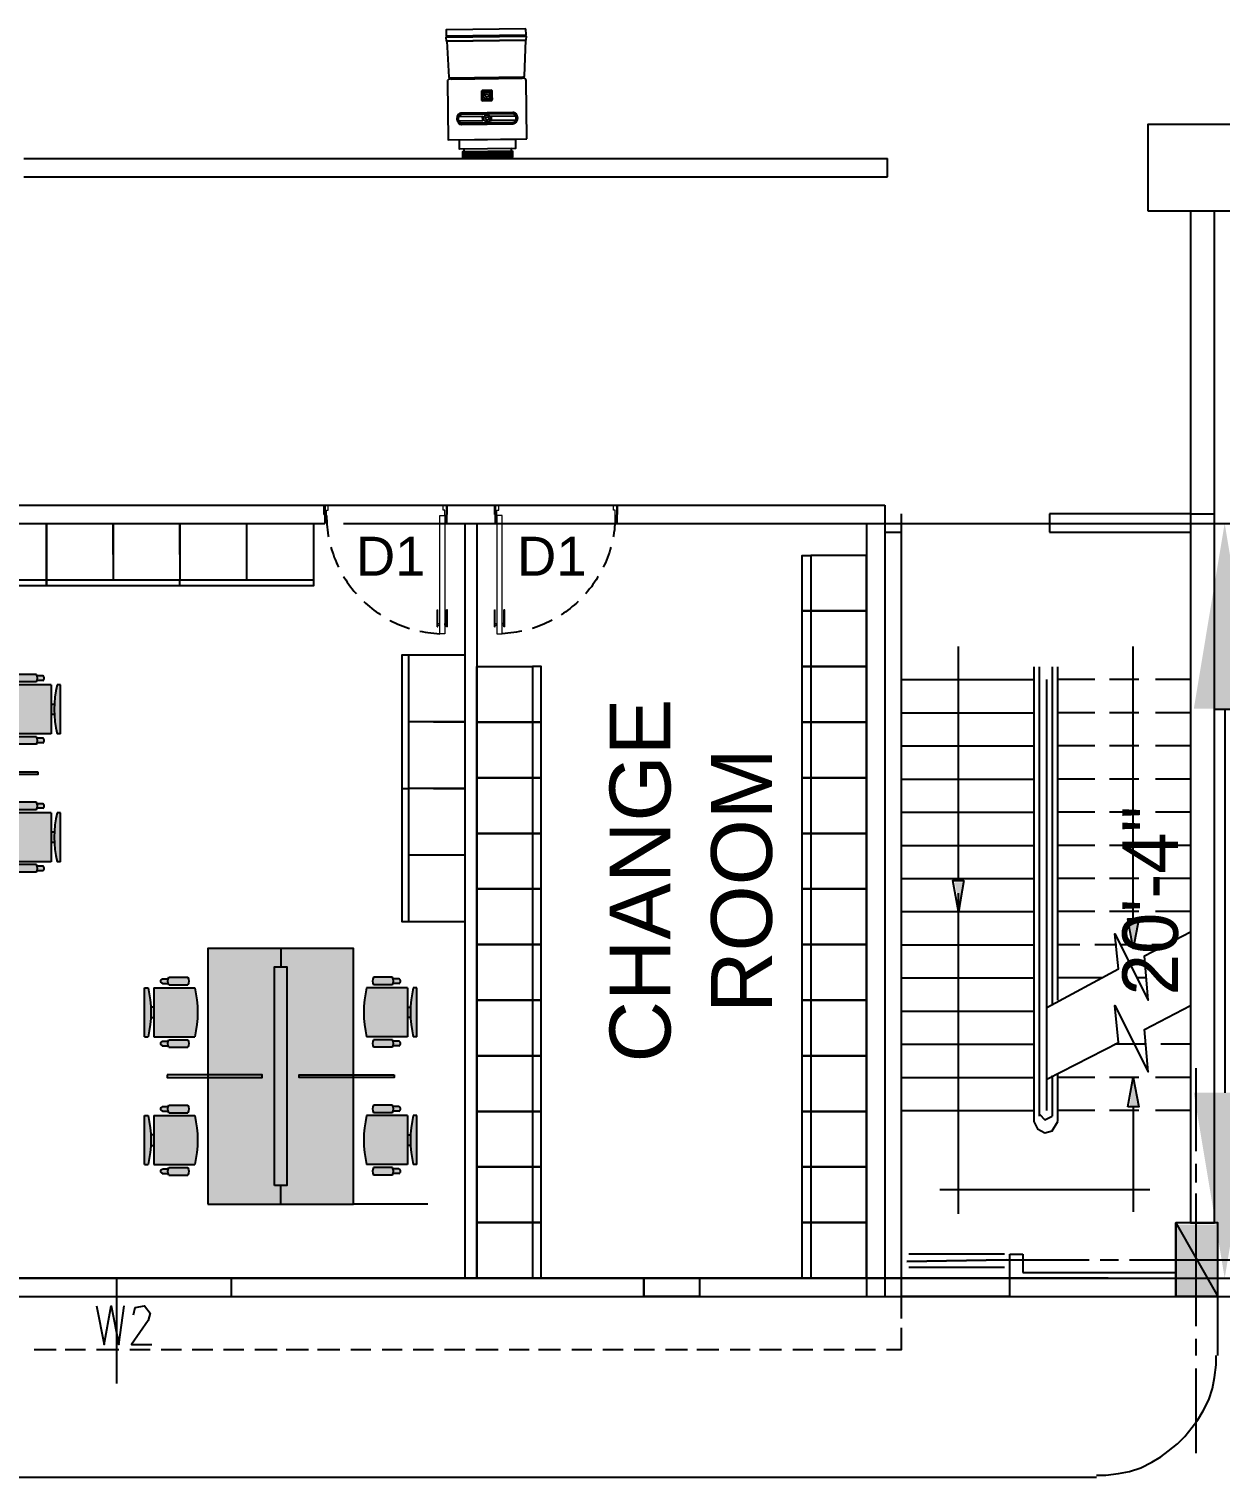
# Model space of a CAD drawing. Header units: millimetres. Extents: x -283029 to -254660, y -24907 to 10674.
# Drawn here: x -279030.3 to -278644.7, y -21534.6 to -21065.8 of the extents above; entities that cross this region are included whole.
import ezdxf

# ---------------------------------------------------------------- set-up
doc = ezdxf.new("R2010")
doc.units = ezdxf.units.MM
doc.header["$LTSCALE"] = 100
doc.header["$PDMODE"] = 3
doc.linetypes.add('HIDDEN2', pattern=[0.1875, 0.125, -0.0625])
for name, color, linetype in [('DOOR', 1, 'Continuous'), ('DOORS', 7, 'Continuous'), ('FUR SHADE', 254, 'Continuous'), ('FURNITURE', 2, 'Continuous'), ('H', 7, 'Continuous'), ('P', 7, 'Continuous'), ('TEXT', 120, 'Continuous'), ('WALL', 130, 'Continuous')]:
    doc.layers.add(name, color=color, linetype=linetype)
doc.styles.add('ROMANS', font='arial.ttf')
doc.dimstyles.new('ISO-25', dxfattribs={"dimtxt": 18, "dimasz": 60, "dimexe": 6, "dimexo": 6, "dimgap": 15, "dimtad": 1, "dimdec": 0, "dimlunit": 3, "dimtxsty": 'Standard', "dimcen": 2.5, "dimclrd": 1, "dimclre": 1, "dimclrt": 1, "dimadec": 0, "dimazin": 0, "dimtfac": 1, "dimtdec": 0, "dimtmove": 0, "dimatfit": 3, "dimfxl": 1, "dimarcsym": 0})

# ---------------------------------------------------------------- blocks, each defined once
blk = doc.blocks.new('D 3')
at = {"lineweight": 18}
h = blk.add_hatch(color=256, dxfattribs=at)
h.dxf.hatch_style = 1
h.paths.add_polyline_path([(0.25, 1.25), (0, 1.25), (0, -1.25), (0.25, -1.25)])
h = blk.add_hatch(color=256, dxfattribs=at)
h.dxf.hatch_style = 1
h.paths.add_polyline_path([(35.75, 1.25), (36, 1.25), (36, -1.25), (35.75, -1.25)])
for p, q in [((0, 34), (0, 29)), ((0, 34), (0.25, 34)), ((0.25, 34), (0.25, 29)), ((2.75, 34), (2.75, 29)), ((3, 34), (2.75, 34)), ((3, 34), (3, 29)), ((0.25, 33.5), (0.75, 33.5)), ((0.25, 33), (0.75, 33)), ((0.75, 33.5), (0.75, 33)), ((2.25, 33.5), (2.25, 33)), ((2.75, 33.5), (2.25, 33.5)), ((2.75, 33), (2.25, 33)), ((0, 29), (0.25, 29)), ((3, 29), (2.75, 29)), ((0, 1.25), (0, -1.25)), ((0, 1.25), (0.25, 1.25)), ((0.25, 1.5), (0.25, -1.5)), ((0.25, 1.5), (0.75, 1.5)), ((0.75, 1.5), (0.75, 0)), ((0.75, 0), (1.25, 0)), ((1.25, 0), (1.25, -1.5)), ((34.75, 0), (34.75, -1.5)), ((35.25, 0), (34.75, 0)), ((35.25, 1.5), (35.25, 0)), ((35.75, 1.5), (35.25, 1.5)), ((35.75, 1.5), (35.75, -1.5)), ((36, 1.25), (35.75, 1.25)), ((36, 1.25), (36, -1.25)), ((0, -1.25), (0.25, -1.25)), ((0.25, -1.5), (1.25, -1.5)), ((35.75, -1.5), (34.75, -1.5)), ((36, -1.25), (35.75, -1.25))]:
    blk.add_line(p, q, dxfattribs=at)
blk.add_lwpolyline([(0.75, 1.5), (0.75, 36), (2.25, 36), (2.25, 1.5)], close=True, dxfattribs=at)
at = {"linetype": 'HIDDEN2', "ltscale": 0.5}
blk.add_arc((0.69, 1.48), 34.56, 0.0391, 87.4148, dxfattribs=at)
blk = doc.blocks.new('*D412')
at = {"color": 1, "lineweight": -2, "transparency": 16777216}
for p, q in [((-278928.54, -21225.83), (-278637.16, -21225.83)), ((-278643.16, -21285.83), (-278643.16, -21410.2)), ((-278753.15, -21470.2), (-278637.16, -21470.2))]:
    blk.add_line(p, q, dxfattribs=at)
at = {"color": 1, "transparency": 16777216}
for points in [[(-278653.16, -21285.83), (-278633.16, -21285.83), (-278643.16, -21225.83)], [(-278653.16, -21410.2), (-278633.16, -21410.2), (-278643.16, -21470.2)]]:
    blk.add_solid(points, dxfattribs=at)
at = {"layer": 'Defpoints', "color": 0, "transparency": 16777216}
for p in [(-278934.54, -21225.83), (-278759.15, -21470.2), (-278643.16, -21470.2)]:
    blk.add_point(p, dxfattribs=at)
at = {"color": 1, "transparency": 16777216, "insert": (-278667.16, -21348.01), "char_height": 18, "attachment_point": 5, "rotation": 90}
blk.add_mtext('20\'-4"', dxfattribs=at)
blk = doc.blocks.new('CH1')
at = {"layer": 'FUR SHADE', "linetype": 'ByBlock'}
h = blk.add_hatch(color=256, dxfattribs=at)
h.dxf.hatch_style = 1
h.paths.add_polyline_path([(-0.21, 16.63, -0.025167), (-3.82, 16.63), (-3.82, 15.58), (-0.21, 15.58)])
h.paths.add_polyline_path([(6.39, 17.59), (6.39, 18.79), (-10.42, 18.79), (-10.42, 17.59, 0.119037)])
h.paths.add_polyline_path([(6.39, 15.58), (-10.42, 15.58), (-10.42, 1.57, 0.11899), (6.39, 1.57)])
h.paths.add_polyline_path([(-11.42, 10.46, 0.277784), (-14.01, 10.46), (-14.01, 3.98, 0.277784), (-11.42, 3.98)])
h.paths.add_polyline_path([(-11.91, 12.67, 0.639783), (-13.5, 12.68), (-13.5, 10.7, -0.161336), (-11.91, 10.69)])
h.paths.add_polyline_path([(9.99, 10.46, 0.277785), (7.39, 10.46), (7.39, 3.98, 0.277785), (9.99, 3.98)])
h.paths.add_polyline_path([(9.47, 12.68, 0.639787), (7.89, 12.67), (7.89, 10.69, -0.161336), (9.47, 10.7)])
at = {"layer": 'FURNITURE', "color": 5, "extrusion": (-2.44921e-16, -1.22461e-16, -1)}
for p, q in [((-10.42, 18.79), (6.39, 18.79)), ((-10.42, 18.79), (-10.42, 17.59)), ((-10.42, 15.58), (-10.42, 1.57)), ((6.39, 15.58), (-10.42, 15.58)), ((-3.82, 16.63), (-3.82, 15.58)), ((-0.21, 15.58), (-0.21, 16.63)), ((6.39, 18.79), (6.39, 17.59)), ((6.39, 15.58), (6.39, 1.57)), ((-14.01, 10.46), (-14.01, 3.98)), ((-13.5, 12.68), (-13.5, 10.7)), ((-11.91, 12.67), (-11.91, 10.69)), ((-11.42, 10.46), (-11.42, 3.98)), ((7.39, 10.46), (7.39, 3.98)), ((7.89, 12.67), (7.89, 10.69)), ((9.47, 12.68), (9.47, 10.7)), ((9.99, 10.46), (9.99, 3.98))]:
    blk.add_line(p, q, dxfattribs=at)
for centre, radius, start, end in [((2.01, 52.4), 35.81, 256.4233, 283.5767), ((12.72, 8.31), 2.51, 58.9514, 121.0486), ((12.71, 12.31), 0.872, 24.8951, 155.336), ((-8.69, 8.31), 2.51, 58.9513, 121.0487), ((-8.68, 12.31), 0.872, 24.6639, 155.1051), ((12.72, 6.13), 2.51, 238.9513, 301.0486), ((2.02, 36.38), 35.81, 256.4212, 283.564), ((-8.69, 6.13), 2.51, 238.9513, 301.0487)]:
    blk.add_arc(centre, radius, start, end, dxfattribs=at)
blk = doc.blocks.new('A$C0BAE0BED')
at = {"linetype": 'ByBlock'}
h = blk.add_hatch(color=254, dxfattribs=at)
h.dxf.hatch_style = 1
h.paths.add_polyline_path([(357, 26.82), (357, 74.03), (274.32, 74.03), (274.32, 26.82)])
at = {"layer": 'FURNITURE', "color": 74}
for p, q in [((274.32, 50.43, 0), (280.32, 50.43, 0)), ((357, 50.43, 0), (351, 50.43, 0))]:
    blk.add_line(p, q, dxfattribs=at)
at = {"layer": 'FURNITURE', "color": 74, "elevation": 0}
for points in [[(315.23, 87.09), (316.09, 87.09), (316.09, 56.43), (315.23, 56.43)], [(357, 26.82), (357, 74.03), (274.32, 74.03), (274.32, 26.82)], [(351, 48.43), (280.32, 48.43), (280.32, 52.43), (351, 52.43)], [(315.23, 13.76), (316.09, 13.76), (316.09, 44.43), (315.23, 44.43)]]:
    blk.add_lwpolyline(points, close=True, dxfattribs=at)
at = {"layer": 'FURNITURE', "yscale": 0.9428571428579746, "zscale": 0.9428571428579746}
for p, xscale, rotation in [((293.09, 76.75, 0), -0.9428571428579746, 1.148816350944623e-11), ((334.43, 76.75, 0), -0.9428571428579746, 1.148816350944623e-11), ((293.09, 24.11, 0), 0.9428571428579746, 180.0000000000115), ((334.43, 24.11, 0), 0.9428571428579746, 180.0000000000115)]:
    blk.add_blockref('CH1', p, dxfattribs=dict(at, xscale=xscale, rotation=rotation))
blk = doc.blocks.new('ccyv')
at = {"color": 6}
for p, q in [((-151.8, 392.6), (-185.2, 392)), ((-140.2, 392), (-185.2, 391.2)), ((-140.2, 391.2), (-185.2, 390.4)), ((-140.2, 390.3), (-185.2, 389.5)), ((-140.2, 389.5), (-185.2, 388.7)), ((-140.2, 388.7), (-185.2, 387.9)), ((-140.2, 387.8), (-185.2, 387)), ((-166.6, 339), (-167.6, 339.5)), ((-166.2, 339.4), (-166.7, 340.5)), ((-159.2, 339.4), (-158.6, 340.5)), ((-158.7, 339), (-157.7, 339.5)), ((-166.6, 332.5), (-167.6, 332)), ((-166.2, 332), (-166.7, 331)), ((-159.2, 332), (-158.6, 331)), ((-158.7, 332.5), (-157.7, 332))]:
    blk.add_line(p, q, dxfattribs=at)
for points in [[(-185.6, 387), (-185.6, 392.6), (-139.8, 392.6), (-139.8, 387)], [(-140.7, 384.8), (-140.7, 387), (-184.6, 387), (-184.6, 384.8)], [(-173.5, 392.6), (-172.8, 393.5), (-152.7, 393.5), (-151.8, 392.6)], [(-188.4, 376.1), (-188.4, 384.8), (-136.9, 384.8), (-136.9, 376.1)], [(-195.3, 320.2), (-195.8, 319.3), (-129.5, 319.3), (-130, 320.2)], [(-199.1, 285.3), (-126.2, 285.3), (-126, 281.7), (-199.3, 281.7)], [(-126, 280.5), (-199.3, 280.5), (-198.1, 281.7), (-127.2, 281.7)], [(-199.3, 275), (-126, 275), (-126, 280.5), (-199.3, 280.5)]]:
    blk.add_lwpolyline(points, close=True, dxfattribs=at)
for points in [[(-198.9, 376.1), (-198.9, 322.5, 0.414214), (-196.6, 320.2), (-128.8, 320.2, 0.414214), (-126.5, 322.5), (-126.5, 376.1)], [(-162.7, 362.3), (-139.2, 362.3, -0.223517), (-136.4, 361, -0.360044), (-136.4, 352.7, -0.223517), (-139.2, 351.4), (-162.7, 351.4), (-186.2, 351.4, -0.223517), (-188.9, 352.7, -0.360044), (-188.9, 361, -0.223517), (-186.2, 362.3)], [(-162.7, 352.6), (-186.2, 352.6, -0.223517), (-187.9, 353.5, -0.360044), (-187.9, 360.2, -0.223517), (-186.2, 361), (-162.7, 361), (-139.2, 361, -0.223517), (-137.4, 360.2, -0.360044), (-137.4, 353.5, -0.223517), (-139.2, 352.6)], [(-167.6, 335.7), (-167.6, 332, 0.414214), (-166.7, 331), (-158.6, 331, 0.414214), (-157.7, 332), (-157.7, 335.7), (-157.7, 339.5, 0.414214), (-158.6, 340.5), (-166.7, 340.5, 0.414214), (-167.6, 339.5)], [(-166.6, 335.7), (-166.6, 339, -0.414214), (-166.2, 339.4), (-159.2, 339.4, -0.414214), (-158.7, 339), (-158.7, 335.7), (-158.7, 332.5, -0.414214), (-159.2, 332), (-166.2, 332, -0.414214), (-166.6, 332.5)], [(-198.7, 285.3), (-197, 318.4, -0.39915), (-196.1, 319.3), (-129.2, 319.3, -0.39915), (-128.3, 318.4), (-126.6, 285.3)]]:
    blk.add_lwpolyline(points, format="xyb", close=True, dxfattribs=at)
for points in [[(-188.8, 358.8), (-166.6, 358.8), (-166.6, 354.9), (-188.8, 354.9)], [(-136.5, 358.8), (-158.5, 358.8), (-158.5, 354.9), (-136.5, 354.9)]]:
    blk.add_lwpolyline(points, dxfattribs=at)
for centre, radius in [((-162.7, 356.8), 3.29), ((-162.7, 356.8), 1.54), ((-162.7, 335.7), 3.29), ((-162.7, 335.7), 1.54)]:
    blk.add_circle(centre, radius, dxfattribs=at)

msp = doc.modelspace()

# ---------------------------------------------------------------- hatches: boundary and pattern name
at = {"layer": 'H', "linetype": 'Continuous'}
for points in [[(-278728.79, -21351.55), (-278730.58, -21342.01), (-278727.61, -21342.01), (-278728.79, -21351.55)], [(-278728.79, -21351.55), (-278730.58, -21342.01), (-278727.61, -21342.01), (-278728.79, -21351.55)], [(-278728.79, -21351.55), (-278730.58, -21342.01), (-278727.61, -21342.01), (-278728.79, -21351.55)], [(-278728.79, -21351.55), (-278730.58, -21342.01), (-278727.61, -21342.01), (-278728.79, -21351.55)], [(-278672.75, -21363.48), (-278673.93, -21353.91), (-278670.95, -21353.91), (-278672.75, -21363.48)], [(-278672.75, -21363.48), (-278673.93, -21353.91), (-278670.95, -21353.91), (-278672.75, -21363.48)], [(-278673.93, -21414.76), (-278672.75, -21405.19), (-278670.95, -21414.76), (-278673.93, -21414.76)], [(-278673.93, -21414.76), (-278672.75, -21405.19), (-278670.95, -21414.76), (-278673.93, -21414.76)], [(-278659.02, -21476.15), (-278659.02, -21452.92), (-278645.33, -21452.92), (-278645.33, -21476.15), (-278659.02, -21476.15)]]:
    msp.add_hatch(color=256, dxfattribs=at).paths.add_polyline_path(points)

# ---------------------------------------------------------------- linework, layer by layer
at = {"color": 3}
msp.add_line((-278752.39, -21113.66), (-278752.39, -21107.66), dxfattribs=at)
for p, q in [((-278753.23, -21219.92), (-278753.23, -21476.11)), ((-278747.89, -21222.75), (-278747.89, -21228.7)), ((-278699.89, -21222.75), (-278699.89, -21228.7)), ((-279003.09, -21235.97), (-279003.09, -21225.83)), ((-279003.09, -21225.83), (-279003.09, -21244.11)), ((-278981.48, -21235.97), (-278981.48, -21225.83)), ((-278981.48, -21225.83), (-278981.48, -21244.11)), ((-278959.86, -21225.83), (-278959.86, -21244.11)), ((-278759.15, -21225.83), (-278759.15, -21476.11)), ((-278753.23, -21228.7), (-278747.89, -21228.7)), ((-278753.23, -21228.7), (-278747.89, -21228.7)), ((-278699.89, -21228.7), (-278654.26, -21228.7)), ((-279111.15, -21244.11), (-279024.7, -21244.11)), ((-279024.7, -21246.11), (-279024.7, -21244.11)), ((-279024.7, -21244.11), (-278938.25, -21244.11)), ((-278909.5, -21268.42), (-278907.5, -21268.42)), ((-278889.21, -21290.04), (-278907.5, -21290.04)), ((-278899.36, -21290.04), (-278889.21, -21290.04)), ((-278889.21, -21311.65), (-278907.5, -21311.65)), ((-278899.36, -21311.65), (-278889.21, -21311.65)), ((-278889.21, -21333.26), (-278907.5, -21333.26)), ((-278901.21, -21446.2), (-278925.21, -21446.2)), ((-280607.04, -21470.2), (-278964.91, -21470.2)), ((-278890.33, -21470.2), (-280185.23, -21470.2)), ((-278680.91, -21470.2), (-279975.82, -21470.2)), ((-279114.86, -21470.2), (-278889.21, -21470.2)), ((-279114.86, -21470.2), (-279002.04, -21470.2)), ((-279002.04, -21470.2), (-279002.04, -21504.34)), ((-278964.91, -21470.2), (-278659.02, -21470.2)), ((-278885.27, -21470.2), (-278831.21, -21470.2)), ((-278885.27, -21470.2), (-278831.21, -21470.2)), ((-278831.21, -21470.2), (-278831.21, -21476.11)), ((-278813.21, -21470.2), (-278759.15, -21470.2)), ((-278759.15, -21470.2), (-278813.21, -21470.2)), ((-278813.21, -21470.2), (-278759.15, -21470.2)), ((-278813.21, -21470.2), (-278813.21, -21476.11)), ((-280602.85, -21476.15), (-278659.02, -21476.15)), ((-280185.23, -21476.11), (-278831.21, -21476.11)), ((-279975.82, -21476.11), (-278621.79, -21476.11)), ((-278813.21, -21476.11), (-278753.23, -21476.11))]:
    msp.add_line(p, q)
at = {"color": 2}
for p, q in [((-278981.48, -21246.11), (-278981.48, -21244.11)), ((-278907.5, -21268.42), (-278907.5, -21354.87)), ((-278909.5, -21311.65), (-278907.5, -21311.65))]:
    msp.add_line(p, q, dxfattribs=at)
for points in [[(-278668, -21124.66), (-278640, -21124.66), (-278640, -21096.66), (-278668, -21096.66)], [(-278668, -21124.66), (-278640, -21124.66), (-278640, -21096.66), (-278668, -21096.66)], [(-278777.15, -21254.2), (-278779.97, -21254.2), (-278779.97, -21236.2), (-278777.15, -21236.2)], [(-278777.15, -21254.2), (-278759.15, -21254.2), (-278759.15, -21236.2), (-278777.15, -21236.2)], [(-278777.15, -21272.2), (-278779.97, -21272.2), (-278779.97, -21254.2), (-278777.15, -21254.2)], [(-278777.15, -21272.2), (-278759.15, -21272.2), (-278759.15, -21254.2), (-278777.15, -21254.2)], [(-278867.27, -21290.2), (-278885.27, -21290.2), (-278885.27, -21272.2), (-278867.27, -21272.2)], [(-278867.27, -21290.2), (-278864.45, -21290.2), (-278864.45, -21272.2), (-278867.27, -21272.2)], [(-278777.15, -21290.2), (-278779.97, -21290.2), (-278779.97, -21272.2), (-278777.15, -21272.2)], [(-278777.15, -21290.2), (-278759.15, -21290.2), (-278759.15, -21272.2), (-278777.15, -21272.2)], [(-278867.27, -21308.2), (-278885.27, -21308.2), (-278885.27, -21290.2), (-278867.27, -21290.2)], [(-278867.27, -21308.2), (-278864.45, -21308.2), (-278864.45, -21290.2), (-278867.27, -21290.2)], [(-278777.15, -21308.2), (-278779.97, -21308.2), (-278779.97, -21290.2), (-278777.15, -21290.2)], [(-278777.15, -21308.2), (-278759.15, -21308.2), (-278759.15, -21290.2), (-278777.15, -21290.2)], [(-278867.27, -21326.2), (-278885.27, -21326.2), (-278885.27, -21308.2), (-278867.27, -21308.2)], [(-278867.27, -21326.2), (-278864.45, -21326.2), (-278864.45, -21308.2), (-278867.27, -21308.2)], [(-278777.15, -21326.2), (-278779.97, -21326.2), (-278779.97, -21308.2), (-278777.15, -21308.2)], [(-278777.15, -21326.2), (-278759.15, -21326.2), (-278759.15, -21308.2), (-278777.15, -21308.2)], [(-278867.27, -21344.2), (-278885.27, -21344.2), (-278885.27, -21326.2), (-278867.27, -21326.2)], [(-278867.27, -21344.2), (-278864.45, -21344.2), (-278864.45, -21326.2), (-278867.27, -21326.2)], [(-278777.15, -21344.2), (-278779.97, -21344.2), (-278779.97, -21326.2), (-278777.15, -21326.2)], [(-278777.15, -21344.2), (-278759.15, -21344.2), (-278759.15, -21326.2), (-278777.15, -21326.2)], [(-278867.27, -21362.2), (-278885.27, -21362.2), (-278885.27, -21344.2), (-278867.27, -21344.2)], [(-278867.27, -21362.2), (-278864.45, -21362.2), (-278864.45, -21344.2), (-278867.27, -21344.2)], [(-278777.15, -21362.2), (-278779.97, -21362.2), (-278779.97, -21344.2), (-278777.15, -21344.2)], [(-278777.15, -21362.2), (-278759.15, -21362.2), (-278759.15, -21344.2), (-278777.15, -21344.2)], [(-278867.27, -21380.2), (-278885.27, -21380.2), (-278885.27, -21362.2), (-278867.27, -21362.2)], [(-278867.27, -21380.2), (-278864.45, -21380.2), (-278864.45, -21362.2), (-278867.27, -21362.2)], [(-278777.15, -21380.2), (-278779.97, -21380.2), (-278779.97, -21362.2), (-278777.15, -21362.2)], [(-278777.15, -21380.2), (-278759.15, -21380.2), (-278759.15, -21362.2), (-278777.15, -21362.2)], [(-278867.27, -21398.2), (-278885.27, -21398.2), (-278885.27, -21380.2), (-278867.27, -21380.2)], [(-278867.27, -21398.2), (-278864.45, -21398.2), (-278864.45, -21380.2), (-278867.27, -21380.2)], [(-278777.15, -21398.2), (-278779.97, -21398.2), (-278779.97, -21380.2), (-278777.15, -21380.2)], [(-278777.15, -21398.2), (-278759.15, -21398.2), (-278759.15, -21380.2), (-278777.15, -21380.2)], [(-278867.27, -21416.2), (-278885.27, -21416.2), (-278885.27, -21398.2), (-278867.27, -21398.2)], [(-278867.27, -21416.2), (-278864.45, -21416.2), (-278864.45, -21398.2), (-278867.27, -21398.2)], [(-278777.15, -21416.2), (-278779.97, -21416.2), (-278779.97, -21398.2), (-278777.15, -21398.2)], [(-278777.15, -21416.2), (-278759.15, -21416.2), (-278759.15, -21398.2), (-278777.15, -21398.2)], [(-278867.27, -21434.2), (-278885.27, -21434.2), (-278885.27, -21416.2), (-278867.27, -21416.2)], [(-278867.27, -21434.2), (-278864.45, -21434.2), (-278864.45, -21416.2), (-278867.27, -21416.2)], [(-278777.15, -21434.2), (-278779.97, -21434.2), (-278779.97, -21416.2), (-278777.15, -21416.2)], [(-278777.15, -21434.2), (-278759.15, -21434.2), (-278759.15, -21416.2), (-278777.15, -21416.2)], [(-278867.27, -21452.2), (-278885.27, -21452.2), (-278885.27, -21434.2), (-278867.27, -21434.2)], [(-278867.27, -21452.2), (-278864.45, -21452.2), (-278864.45, -21434.2), (-278867.27, -21434.2)], [(-278777.15, -21452.2), (-278779.97, -21452.2), (-278779.97, -21434.2), (-278777.15, -21434.2)], [(-278777.15, -21452.2), (-278759.15, -21452.2), (-278759.15, -21434.2), (-278777.15, -21434.2)], [(-278867.27, -21470.2), (-278885.27, -21470.2), (-278885.27, -21452.2), (-278867.27, -21452.2)], [(-278867.27, -21470.2), (-278864.45, -21470.2), (-278864.45, -21452.2), (-278867.27, -21452.2)], [(-278777.15, -21470.2), (-278779.97, -21470.2), (-278779.97, -21452.2), (-278777.15, -21452.2)], [(-278777.15, -21470.2), (-278759.15, -21470.2), (-278759.15, -21452.2), (-278777.15, -21452.2)]]:
    msp.add_lwpolyline(points, close=True)
at = {"color": 3}
for points in [[(-279032, -21107.66), (-278752.39, -21107.66)], [(-279032, -21107.66), (-278752.39, -21107.66)], [(-279032, -21113.66), (-278752.39, -21113.66)]]:
    msp.add_lwpolyline(points, dxfattribs=at)
msp.add_lwpolyline([(-278654.26, -21222.75), (-278699.89, -21222.75)])
at = {"color": 2}
for points in [[(-279111.15, -21225.83), (-279024.7, -21225.83), (-279024.7, -21246.11), (-279111.15, -21246.11)], [(-279024.7, -21225.83), (-278938.25, -21225.83), (-278938.25, -21246.11), (-279024.7, -21246.11)], [(-279111.15, -21244.11), (-279024.7, -21244.11), (-279024.7, -21246.11), (-279111.15, -21246.11)], [(-279024.7, -21244.11), (-278938.25, -21244.11), (-278938.25, -21246.11), (-279024.7, -21246.11)], [(-278889.21, -21268.42), (-278889.21, -21354.87), (-278909.5, -21354.87), (-278909.5, -21268.42)]]:
    msp.add_lwpolyline(points, close=True, dxfattribs=at)
at = {"color": 1}
msp.add_lwpolyline([(-278831.21, -21470.2), (-278813.21, -21470.2), (-278813.21, -21476.11), (-278831.21, -21476.11)], close=True, dxfattribs=at)
at = {"layer": 'DOOR'}
for p, q in [((-278934.54, -21219.92), (-278895.13, -21219.92)), ((-278879.36, -21219.92), (-278839.95, -21219.92))]:
    msp.add_line(p, q, dxfattribs=at)
at = {"layer": 'P'}
for points in [[(-278654.26, -21124.66), (-278654.26, -21452.32)], [(-278646.51, -21452.32), (-278646.51, -21124.66)], [(-278747.89, -21222.75), (-278747.89, -21476.15)], [(-278654.26, -21222.75), (-278646.51, -21222.75)], [(-278753.23, -21228.7), (-278753.23, -21470.2)], [(-278753.23, -21228.7), (-278753.23, -21470.2)], [(-278753.23, -21228.7), (-278753.23, -21470.2)], [(-278753.23, -21228.7), (-278753.23, -21470.2)], [(-278747.89, -21228.7), (-278747.89, -21470.2)], [(-278747.89, -21228.7), (-278747.89, -21470.2)], [(-278729.4, -21341.41), (-278729.4, -21265.68)], [(-278729.4, -21341.41), (-278729.4, -21265.68)], [(-278729.4, -21341.41), (-278729.4, -21265.68)], [(-278729.4, -21341.41), (-278729.4, -21265.68)], [(-278672.75, -21353.91), (-278672.75, -21265.68)], [(-278672.75, -21353.91), (-278672.75, -21265.68)], [(-278704.96, -21272.24), (-278704.96, -21419.53)], [(-278704.96, -21272.24), (-278704.96, -21419.53)], [(-278704.96, -21272.24), (-278704.96, -21419.53)], [(-278704.96, -21272.24), (-278704.96, -21419.53)], [(-278703.17, -21417.74), (-278703.17, -21272.24)], [(-278703.17, -21417.74), (-278703.17, -21272.24)], [(-278703.17, -21417.74), (-278703.17, -21272.24)], [(-278703.17, -21417.74), (-278703.17, -21272.24)], [(-278698.98, -21272.24), (-278698.98, -21381.36)], [(-278698.98, -21272.24), (-278698.98, -21381.36)], [(-278698.98, -21272.24), (-278698.98, -21381.36)], [(-278698.98, -21272.24), (-278698.98, -21381.36)], [(-278697.19, -21380.18), (-278697.19, -21272.24)], [(-278697.19, -21380.18), (-278697.19, -21272.24)], [(-278697.19, -21380.18), (-278697.19, -21272.24)], [(-278697.19, -21380.18), (-278697.19, -21272.24)], [(-278747.89, -21276.4), (-278704.96, -21276.4)], [(-278747.89, -21276.4), (-278704.96, -21276.4)], [(-278747.89, -21276.4), (-278704.96, -21276.4)], [(-278747.89, -21276.4), (-278704.96, -21276.4)], [(-278700.77, -21415.94), (-278700.77, -21276.4)], [(-278700.77, -21415.94), (-278700.77, -21276.4)], [(-278700.77, -21415.94), (-278700.77, -21276.4)], [(-278700.77, -21415.94), (-278700.77, -21276.4)], [(-278700.77, -21415.94), (-278700.77, -21276.4)], [(-278700.77, -21415.94), (-278700.77, -21276.4)], [(-278700.77, -21415.94), (-278700.77, -21276.4)], [(-278700.77, -21415.94), (-278700.77, -21276.4)], [(-278685.25, -21276.4), (-278697.19, -21276.4)], [(-278685.25, -21276.4), (-278697.19, -21276.4)], [(-278685.25, -21276.4), (-278697.19, -21276.4)], [(-278685.25, -21276.4), (-278697.19, -21276.4)], [(-278670.95, -21276.4), (-278680.49, -21276.4)], [(-278670.95, -21276.4), (-278680.49, -21276.4)], [(-278670.95, -21276.4), (-278680.49, -21276.4)], [(-278670.95, -21276.4), (-278680.49, -21276.4)], [(-278654.26, -21276.4), (-278665.58, -21276.4)], [(-278654.26, -21276.4), (-278665.58, -21276.4)], [(-278747.89, -21287.15), (-278704.96, -21287.15)], [(-278747.89, -21287.15), (-278704.96, -21287.15)], [(-278747.89, -21287.15), (-278704.96, -21287.15)], [(-278747.89, -21287.15), (-278704.96, -21287.15)], [(-278700.77, -21415.94), (-278700.77, -21287.15)], [(-278700.77, -21415.94), (-278700.77, -21287.15)], [(-278700.77, -21415.94), (-278700.77, -21287.15)], [(-278700.77, -21415.94), (-278700.77, -21287.15)], [(-278700.77, -21415.94), (-278700.77, -21287.15)], [(-278700.77, -21415.94), (-278700.77, -21287.15)], [(-278700.77, -21415.94), (-278700.77, -21287.15)], [(-278700.77, -21415.94), (-278700.77, -21287.15)], [(-278685.25, -21287.15), (-278697.19, -21287.15)], [(-278685.25, -21287.15), (-278697.19, -21287.15)], [(-278685.25, -21287.15), (-278697.19, -21287.15)], [(-278685.25, -21287.15), (-278697.19, -21287.15)], [(-278670.95, -21287.15), (-278680.49, -21287.15)], [(-278670.95, -21287.15), (-278680.49, -21287.15)], [(-278670.95, -21287.15), (-278680.49, -21287.15)], [(-278670.95, -21287.15), (-278680.49, -21287.15)], [(-278654.26, -21287.15), (-278665.58, -21287.15)], [(-278654.26, -21287.15), (-278665.58, -21287.15)], [(-278646.51, -21285.97), (-278471.82, -21285.97)], [(-278747.89, -21297.87), (-278704.96, -21297.87)], [(-278747.89, -21297.87), (-278704.96, -21297.87)], [(-278747.89, -21297.87), (-278704.96, -21297.87)], [(-278747.89, -21297.87), (-278704.96, -21297.87)], [(-278685.25, -21297.87), (-278697.19, -21297.87)], [(-278685.25, -21297.87), (-278697.19, -21297.87)], [(-278685.25, -21297.87), (-278697.19, -21297.87)], [(-278685.25, -21297.87), (-278697.19, -21297.87)], [(-278670.95, -21297.87), (-278680.49, -21297.87)], [(-278670.95, -21297.87), (-278680.49, -21297.87)], [(-278670.95, -21297.87), (-278680.49, -21297.87)], [(-278670.95, -21297.87), (-278680.49, -21297.87)], [(-278654.26, -21297.87), (-278665.58, -21297.87)], [(-278654.26, -21297.87), (-278665.58, -21297.87)], [(-278747.89, -21308.62), (-278704.96, -21308.62)], [(-278747.89, -21308.62), (-278704.96, -21308.62)], [(-278747.89, -21308.62), (-278704.96, -21308.62)], [(-278747.89, -21308.62), (-278704.96, -21308.62)], [(-278685.25, -21308.62), (-278697.19, -21308.62)], [(-278685.25, -21308.62), (-278697.19, -21308.62)], [(-278685.25, -21308.62), (-278697.19, -21308.62)], [(-278685.25, -21308.62), (-278697.19, -21308.62)], [(-278670.95, -21308.62), (-278680.49, -21308.62)], [(-278670.95, -21308.62), (-278680.49, -21308.62)], [(-278670.95, -21308.62), (-278680.49, -21308.62)], [(-278670.95, -21308.62), (-278680.49, -21308.62)], [(-278654.26, -21308.62), (-278665.58, -21308.62)], [(-278654.26, -21308.62), (-278665.58, -21308.62)], [(-278747.89, -21319.33), (-278704.96, -21319.33)], [(-278747.89, -21319.33), (-278704.96, -21319.33)], [(-278747.89, -21319.33), (-278704.96, -21319.33)], [(-278747.89, -21319.33), (-278704.96, -21319.33)], [(-278685.25, -21319.33), (-278697.19, -21319.33)], [(-278685.25, -21319.33), (-278697.19, -21319.33)], [(-278685.25, -21319.33), (-278697.19, -21319.33)], [(-278685.25, -21319.33), (-278697.19, -21319.33)], [(-278670.95, -21319.33), (-278680.49, -21319.33)], [(-278670.95, -21319.33), (-278680.49, -21319.33)], [(-278670.95, -21319.33), (-278680.49, -21319.33)], [(-278670.95, -21319.33), (-278680.49, -21319.33)], [(-278654.26, -21319.33), (-278665.58, -21319.33)], [(-278654.26, -21319.33), (-278665.58, -21319.33)], [(-278747.89, -21330.08), (-278704.96, -21330.08)], [(-278747.89, -21330.08), (-278704.96, -21330.08)], [(-278747.89, -21330.08), (-278704.96, -21330.08)], [(-278747.89, -21330.08), (-278704.96, -21330.08)], [(-278685.25, -21330.08), (-278697.19, -21330.08)], [(-278685.25, -21330.08), (-278697.19, -21330.08)], [(-278685.25, -21330.08), (-278697.19, -21330.08)], [(-278685.25, -21330.08), (-278697.19, -21330.08)], [(-278670.95, -21330.08), (-278680.49, -21330.08)], [(-278670.95, -21330.08), (-278680.49, -21330.08)], [(-278670.95, -21330.08), (-278680.49, -21330.08)], [(-278670.95, -21330.08), (-278680.49, -21330.08)], [(-278654.26, -21330.08), (-278665.58, -21330.08)], [(-278654.26, -21330.08), (-278665.58, -21330.08)], [(-278747.89, -21340.8), (-278704.96, -21340.8)], [(-278747.89, -21340.8), (-278704.96, -21340.8)], [(-278747.89, -21340.8), (-278704.96, -21340.8)], [(-278747.89, -21340.8), (-278704.96, -21340.8)], [(-278685.25, -21340.8), (-278697.19, -21340.8)], [(-278685.25, -21340.8), (-278697.19, -21340.8)], [(-278685.25, -21340.8), (-278697.19, -21340.8)], [(-278685.25, -21340.8), (-278697.19, -21340.8)], [(-278670.95, -21340.8), (-278680.49, -21340.8)], [(-278670.95, -21340.8), (-278680.49, -21340.8)], [(-278670.95, -21340.8), (-278680.49, -21340.8)], [(-278670.95, -21340.8), (-278680.49, -21340.8)], [(-278654.26, -21340.8), (-278665.58, -21340.8)], [(-278654.26, -21340.8), (-278665.58, -21340.8)], [(-278727.61, -21341.41), (-278729.4, -21351.55), (-278731.19, -21341.41), (-278727.61, -21341.41)], [(-278727.61, -21341.41), (-278729.4, -21351.55), (-278731.19, -21341.41), (-278727.61, -21341.41)], [(-278727.61, -21341.41), (-278729.4, -21351.55), (-278731.19, -21341.41), (-278727.61, -21341.41)], [(-278727.61, -21341.41), (-278729.4, -21351.55), (-278731.19, -21341.41), (-278727.61, -21341.41)], [(-278729.4, -21449.34), (-278729.4, -21345.6)], [(-278729.4, -21449.34), (-278729.4, -21345.6)], [(-278729.4, -21449.34), (-278729.4, -21345.6)], [(-278729.4, -21449.34), (-278729.4, -21345.6)], [(-278747.89, -21351.55), (-278704.96, -21351.55)], [(-278747.89, -21351.55), (-278704.96, -21351.55)], [(-278747.89, -21351.55), (-278704.96, -21351.55)], [(-278747.89, -21351.55), (-278704.96, -21351.55)], [(-278685.25, -21351.55), (-278697.19, -21351.55)], [(-278685.25, -21351.55), (-278697.19, -21351.55)], [(-278685.25, -21351.55), (-278697.19, -21351.55)], [(-278685.25, -21351.55), (-278697.19, -21351.55)], [(-278670.95, -21351.55), (-278680.49, -21351.55)], [(-278670.95, -21351.55), (-278680.49, -21351.55)], [(-278670.95, -21351.55), (-278680.49, -21351.55)], [(-278670.95, -21351.55), (-278680.49, -21351.55)], [(-278670.95, -21353.91), (-278672.75, -21363.48), (-278674.54, -21353.91), (-278670.95, -21353.91)], [(-278670.95, -21353.91), (-278672.75, -21363.48), (-278674.54, -21353.91), (-278670.95, -21353.91)], [(-278654.26, -21351.55), (-278665.58, -21351.55)], [(-278654.26, -21351.55), (-278665.58, -21351.55)], [(-278700.77, -21382.55), (-278677.51, -21370.04), (-278678.7, -21358.71), (-278667.98, -21380.18), (-278669.16, -21365.85), (-278654.26, -21358.1)], [(-278700.77, -21382.55), (-278677.51, -21370.04), (-278678.7, -21358.71), (-278667.98, -21380.18), (-278669.16, -21365.85), (-278654.26, -21358.1)], [(-278700.77, -21382.55), (-278677.51, -21370.04), (-278678.7, -21358.71), (-278667.98, -21380.18), (-278669.16, -21365.85), (-278654.26, -21358.1)], [(-278700.77, -21382.55), (-278677.51, -21370.04), (-278678.7, -21358.71), (-278667.98, -21380.18), (-278669.16, -21365.85), (-278654.26, -21358.1)], [(-278747.89, -21362.26), (-278704.96, -21362.26)], [(-278747.89, -21362.26), (-278704.96, -21362.26)], [(-278747.89, -21362.26), (-278704.96, -21362.26)], [(-278747.89, -21362.26), (-278704.96, -21362.26)], [(-278690.05, -21362.26), (-278697.19, -21362.26)], [(-278690.05, -21362.26), (-278697.19, -21362.26)], [(-278690.05, -21362.26), (-278697.19, -21362.26)], [(-278690.05, -21362.26), (-278697.19, -21362.26)], [(-278678.12, -21362.26), (-278685.25, -21362.26)], [(-278678.12, -21362.26), (-278685.25, -21362.26)], [(-278678.12, -21362.26), (-278685.25, -21362.26)], [(-278678.12, -21362.26), (-278685.25, -21362.26)], [(-278672.14, -21362.26), (-278676.94, -21362.26)], [(-278672.14, -21362.26), (-278676.94, -21362.26)], [(-278662.03, -21362.26), (-278666.8, -21362.26)], [(-278662.03, -21362.26), (-278666.8, -21362.26)], [(-278747.89, -21373.01), (-278704.96, -21373.01)], [(-278747.89, -21373.01), (-278704.96, -21373.01)], [(-278747.89, -21373.01), (-278704.96, -21373.01)], [(-278747.89, -21373.01), (-278704.96, -21373.01)], [(-278682.89, -21373.01), (-278697.19, -21373.01)], [(-278682.89, -21373.01), (-278697.19, -21373.01)], [(-278682.89, -21373.01), (-278697.19, -21373.01)], [(-278682.89, -21373.01), (-278697.19, -21373.01)], [(-278668.59, -21373.01), (-278671.56, -21373.01)], [(-278668.59, -21373.01), (-278671.56, -21373.01)], [(-278700.77, -21405.8), (-278677.51, -21393.87), (-278678.7, -21381.97), (-278667.98, -21403.44), (-278669.16, -21389.71), (-278654.26, -21381.97)], [(-278700.77, -21405.8), (-278677.51, -21393.87), (-278678.7, -21381.97), (-278667.98, -21403.44), (-278669.16, -21389.71), (-278654.26, -21381.97)], [(-278700.77, -21405.8), (-278677.51, -21393.87), (-278678.7, -21381.97), (-278667.98, -21403.44), (-278669.16, -21389.71), (-278654.26, -21381.97)], [(-278700.77, -21405.8), (-278677.51, -21393.87), (-278678.7, -21381.97), (-278667.98, -21403.44), (-278669.16, -21389.71), (-278654.26, -21381.97)], [(-278747.89, -21383.73), (-278704.96, -21383.73)], [(-278747.89, -21383.73), (-278704.96, -21383.73)], [(-278747.89, -21383.73), (-278704.96, -21383.73)], [(-278747.89, -21383.73), (-278704.96, -21383.73)], [(-278747.89, -21394.48), (-278704.96, -21394.48)], [(-278747.89, -21394.48), (-278704.96, -21394.48)], [(-278747.89, -21394.48), (-278704.96, -21394.48)], [(-278747.89, -21394.48), (-278704.96, -21394.48)], [(-278668.59, -21394.48), (-278678.7, -21394.48)], [(-278668.59, -21394.48), (-278678.7, -21394.48)], [(-278654.26, -21394.48), (-278663.79, -21394.48)], [(-278654.26, -21394.48), (-278663.79, -21394.48)], [(-278747.89, -21405.19), (-278704.96, -21405.19)], [(-278747.89, -21405.19), (-278704.96, -21405.19)], [(-278747.89, -21405.19), (-278704.96, -21405.19)], [(-278747.89, -21405.19), (-278704.96, -21405.19)], [(-278698.98, -21404.62), (-278698.98, -21417.74)], [(-278698.98, -21404.62), (-278698.98, -21417.74)], [(-278698.98, -21404.62), (-278698.98, -21417.74)], [(-278698.98, -21404.62), (-278698.98, -21417.74)], [(-278697.19, -21419.53), (-278697.19, -21404.01)], [(-278697.19, -21419.53), (-278697.19, -21404.01)], [(-278697.19, -21419.53), (-278697.19, -21404.01)], [(-278697.19, -21419.53), (-278697.19, -21404.01)], [(-278685.25, -21405.19), (-278697.19, -21405.19)], [(-278685.25, -21405.19), (-278697.19, -21405.19)], [(-278685.25, -21405.19), (-278697.19, -21405.19)], [(-278685.25, -21405.19), (-278697.19, -21405.19)], [(-278670.95, -21405.19), (-278680.49, -21405.19)], [(-278670.95, -21405.19), (-278680.49, -21405.19)], [(-278670.95, -21405.19), (-278680.49, -21405.19)], [(-278670.95, -21405.19), (-278680.49, -21405.19)], [(-278674.54, -21414.76), (-278672.75, -21405.19), (-278670.95, -21414.76), (-278674.54, -21414.76)], [(-278674.54, -21414.76), (-278672.75, -21405.19), (-278670.95, -21414.76), (-278674.54, -21414.76)], [(-278654.26, -21405.19), (-278665.58, -21405.19)], [(-278654.26, -21405.19), (-278665.58, -21405.19)], [(-278652.46, -21402.22), (-278652.46, -21429.06)], [(-278747.89, -21415.94), (-278704.96, -21415.94)], [(-278747.89, -21415.94), (-278704.96, -21415.94)], [(-278747.89, -21415.94), (-278704.96, -21415.94)], [(-278747.89, -21415.94), (-278704.96, -21415.94)], [(-278685.25, -21415.94), (-278697.19, -21415.94)], [(-278685.25, -21415.94), (-278697.19, -21415.94)], [(-278685.25, -21415.94), (-278697.19, -21415.94)], [(-278685.25, -21415.94), (-278697.19, -21415.94)], [(-278670.95, -21415.94), (-278680.49, -21415.94)], [(-278670.95, -21415.94), (-278680.49, -21415.94)], [(-278670.95, -21415.94), (-278680.49, -21415.94)], [(-278670.95, -21415.94), (-278680.49, -21415.94)], [(-278672.75, -21414.76), (-278672.75, -21448.73)], [(-278672.75, -21414.76), (-278672.75, -21448.73)], [(-278654.26, -21415.94), (-278665.58, -21415.94)], [(-278654.26, -21415.94), (-278665.58, -21415.94)], [(-278704.96, -21419.53), (-278703.74, -21421.89), (-278701.38, -21423.11), (-278698.98, -21422.5), (-278697.19, -21419.53)], [(-278704.96, -21419.53), (-278703.74, -21421.89), (-278701.38, -21423.11), (-278698.98, -21422.5), (-278697.19, -21419.53)], [(-278704.96, -21419.53), (-278703.74, -21421.89), (-278701.38, -21423.11), (-278698.98, -21422.5), (-278697.19, -21419.53)], [(-278704.96, -21419.53), (-278703.74, -21421.89), (-278701.38, -21423.11), (-278698.98, -21422.5), (-278697.19, -21419.53)], [(-278703.17, -21417.13), (-278701.38, -21418.92), (-278698.98, -21417.74)], [(-278703.17, -21417.13), (-278701.38, -21418.92), (-278698.98, -21417.74)], [(-278703.17, -21417.13), (-278701.38, -21418.92), (-278698.98, -21417.74)], [(-278703.17, -21417.13), (-278701.38, -21418.92), (-278698.98, -21417.74)], [(-278652.46, -21433.22), (-278652.46, -21439.2)], [(-278667.37, -21441.57), (-278735.35, -21441.57)], [(-278667.37, -21441.57), (-278735.35, -21441.57)], [(-278667.37, -21441.57), (-278735.35, -21441.57)], [(-278667.37, -21441.57), (-278735.35, -21441.57)], [(-278652.46, -21442.78), (-278652.46, -21485.71)], [(-278645.33, -21452.32), (-278659.02, -21452.32), (-278645.33, -21476.15), (-278645.33, -21452.32)], [(-278659.02, -21452.32), (-278645.33, -21476.15), (-278659.02, -21476.15), (-278659.02, -21452.32)], [(-278659.02, -21476.15), (-278645.33, -21476.15), (-278645.33, -21452.32), (-278659.02, -21452.32), (-278659.02, -21476.15)], [(-278654.26, -21452.32), (-278646.51, -21452.32)], [(-278714.49, -21462.46), (-278745.49, -21462.46)], [(-278712.7, -21476.15), (-278712.7, -21462.46)], [(-278712.7, -21462.46), (-278708.51, -21462.46)], [(-278708.51, -21462.46), (-278708.51, -21468.41)], [(-278746.1, -21464.82), (-278713.89, -21464.25), (-278746.1, -21464.82)], [(-278745.49, -21466.62), (-278714.49, -21466.62)], [(-278714.49, -21464.25), (-278687.05, -21464.25)], [(-278683.5, -21464.25), (-278677.51, -21464.25)], [(-278673.93, -21464.25), (-278631, -21464.25)], [(-278882.03, -21470.2), (-278964.91, -21470.2)], [(-278964.91, -21470.2), (-278964.91, -21476.15)], [(-278753.23, -21470.2), (-278878.44, -21470.2)], [(-278708.51, -21468.41), (-278659.02, -21468.41)], [(-278964.91, -21476.15), (-278747.89, -21476.15)], [(-278712.7, -21476.15), (-278747.89, -21476.15)], [(-278747.89, -21476.15), (-278747.89, -21483.31)], [(-278712.7, -21476.15), (-278659.02, -21476.15)], [(-278645.33, -21495.25), (-278645.33, -21476.15)], [(-279008.45, -21479.16), (-279006.05, -21491.66), (-279003.69, -21479.16), (-279001.29, -21491.66), (-278999.5, -21479.16)], [(-278996.52, -21482.13), (-278995.91, -21479.73), (-278992.94, -21479.16), (-278991.15, -21481.52), (-278991.75, -21483.92), (-278997.13, -21491.66), (-278990.57, -21491.66)], [(-278747.89, -21486.29), (-278747.89, -21493.46), (-278752.66, -21493.46)], [(-278652.46, -21489.87), (-278652.46, -21495.25)], [(-279021.57, -21493.46), (-279028.7, -21493.46)], [(-279012.04, -21493.46), (-279018.59, -21493.46)], [(-279001.29, -21493.46), (-279008.45, -21493.46)], [(-278991.15, -21493.46), (-278997.7, -21493.46)], [(-278981, -21493.46), (-278987.56, -21493.46)], [(-278970.86, -21493.46), (-278977.46, -21493.46)], [(-278960.76, -21493.46), (-278967.31, -21493.46)], [(-278950.01, -21493.46), (-278957.17, -21493.46)], [(-278939.87, -21493.46), (-278947.03, -21493.46)], [(-278929.72, -21493.46), (-278936.89, -21493.46)], [(-278919.62, -21493.46), (-278926.17, -21493.46)], [(-278909.48, -21493.46), (-278916.03, -21493.46)], [(-278899.33, -21493.46), (-278905.89, -21493.46)], [(-278889.19, -21493.46), (-278895.75, -21493.46)], [(-278878.44, -21493.46), (-278885.61, -21493.46)], [(-278868.34, -21493.46), (-278874.89, -21493.46)], [(-278858.19, -21493.46), (-278865.33, -21493.46)], [(-278848.05, -21493.46), (-278854.61, -21493.46)], [(-278837.91, -21493.46), (-278844.47, -21493.46)], [(-278827.77, -21493.46), (-278834.33, -21493.46)], [(-278817.06, -21493.46), (-278824.19, -21493.46)], [(-278806.91, -21493.46), (-278814.05, -21493.46)], [(-278796.77, -21493.46), (-278803.33, -21493.46)], [(-278786.63, -21493.46), (-278793.8, -21493.46)], [(-278776.49, -21493.46), (-278783.05, -21493.46)], [(-278766.35, -21493.46), (-278772.91, -21493.46)], [(-278756.21, -21493.46), (-278762.8, -21493.46)], [(-278684.68, -21533.99), (-278681.7, -21533.99), (-278677.51, -21533.41), (-278673.93, -21532.8), (-278670.35, -21531.62), (-278666.8, -21529.83), (-278663.79, -21528.04), (-278661.42, -21526.25), (-278658.45, -21523.88), (-278656.05, -21521.48), (-278653.68, -21518.5), (-278651.89, -21516.1), (-278650.1, -21513.13), (-278648.31, -21509.55), (-278647.12, -21505.96), (-278646.51, -21502.41), (-278645.91, -21498.22), (-278645.91, -21495.25)], [(-278652.46, -21499.41), (-278652.46, -21526.85)], [(-279784.19, -21534.6), (-278684.68, -21534.6)]]:
    msp.add_lwpolyline(points, dxfattribs=at)
at = {"layer": 'WALL'}
for p, q in [((-279256.24, -21219.92), (-278934.54, -21219.92)), ((-278934.54, -21219.92), (-278934.54, -21225.83)), ((-278895.13, -21219.92), (-278879.36, -21219.92)), ((-278895.13, -21219.92), (-278895.13, -21225.83)), ((-278879.36, -21219.92), (-278879.36, -21225.83)), ((-278839.95, -21219.92), (-278753.23, -21219.92)), ((-278839.95, -21219.92), (-278839.95, -21225.83)), ((-279114.86, -21225.83), (-278934.54, -21225.83)), ((-278895.13, -21225.83), (-278889.21, -21225.83)), ((-278889.21, -21225.83), (-278889.21, -21470.2)), ((-278885.27, -21225.83), (-278879.36, -21225.83)), ((-278885.27, -21225.83), (-278885.27, -21470.2)), ((-278839.95, -21225.83), (-278759.15, -21225.83))]:
    msp.add_line(p, q, dxfattribs=at)

# ---------------------------------------------------------------- block references
at = {"color": 3, "xscale": 0.352172715904733, "yscale": 0.352172715904733, "zscale": 0.352172715904733, "rotation": 180.7035862824593}
msp.add_blockref('ccyv', (-278940.79, -20969.78), dxfattribs=at)
at = {"linetype": 'Continuous', "xscale": 1.00113141457341, "yscale": 1.00113141457341, "zscale": 1.00113141457341, "rotation": 269.9999999999885}
for p in [(-279114.67, -20990.73, 0), (-278999.33, -21088.8, 0)]:
    msp.add_blockref('A$C0BAE0BED', p, dxfattribs=at)
at = {"layer": 'DOORS'}
for p, xscale, yscale, zscale, rotation in [((-278894.85, -21221.58), 1.110271060601416, 1.110271060601416, 1.110271060601416, 179.9977526961883), ((-278879.64, -21221.58), -1.110271060601416, 1.110271060601417, 1.110271060601417, 180.0022473038116)]:
    msp.add_blockref('D 3', p, dxfattribs=dict(at, xscale=xscale, yscale=yscale, zscale=zscale, rotation=rotation))

# ---------------------------------------------------------------- texts
at = {"layer": 'TEXT', "color": 210, "char_height": 12.613, "attachment_point": 5, "style": 'ROMANS'}
for insert in [(-278913.21, -21236.48), (-278861.06, -21236.48)]:
    msp.add_mtext('D1', dxfattribs=dict(at, insert=insert))
at = {"layer": 'TEXT', "color": 120, "insert": (-278815.9, -21341.5), "char_height": 19.707, "attachment_point": 5, "rotation": 90, "style": 'ROMANS'}
msp.add_mtext('CHANGE \\PROOM', dxfattribs=at)

# ---------------------------------------------------------------- dimensions: what is measured, and where the dimension line sits
dim = msp.add_linear_dim(base=(-278643.16, -21470.2), p1=(-278934.54, -21225.83), p2=(-278759.15, -21470.2), angle=90, dimstyle='ISO-25')
dim.commit()
dim.dimension.update_dxf_attribs({"geometry": '*D412', "text_midpoint": (-278667.16, -21348.01)})

doc.saveas('drawing.dxf')
